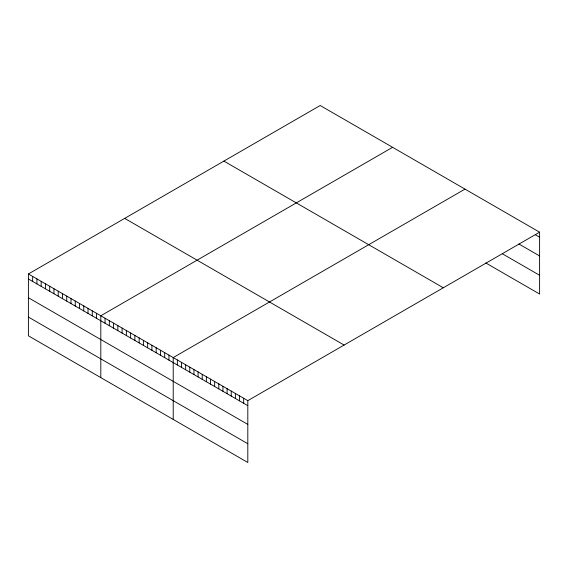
<?xml version="1.0" encoding="UTF-8"?>
<svg xmlns="http://www.w3.org/2000/svg" width="568" height="568" viewBox="0 0 568 568"><rect width="100%" height="100%" fill="white"/><g stroke="black" fill="none" stroke-linecap="round" stroke-linejoin="round"><path stroke-width="0.85" d="M539.6 232.184L247.811 400.646L247.811 462.494L28.4 335.816L28.4 273.968L320.189 105.506L539.6 232.184L539.6 294.032L485.725 262.927M392.595 147.311L100.806 315.772L100.806 377.621M465 189.109L173.212 357.577L173.212 419.425M535.454 234.804L539.6 237.197M518.875 243.984L539.6 255.948M502.297 253.74L539.6 275.274M223.899 161.099L443.31 287.777M124.69 218.375L344.101 345.053M28.4 273.968L247.811 400.646M28.4 278.98L247.811 405.659M28.4 297.738L247.811 424.41M28.4 317.065L247.811 443.736M243.665 398.253L243.665 403.266M239.519 395.86L239.519 400.873M235.379 393.468L235.379 398.48M231.233 391.075L231.233 396.088M227.086 388.682L227.086 393.695M222.947 386.29L222.947 391.302M218.801 383.897L218.801 388.91M214.654 381.504L214.654 386.517M210.508 379.112L210.508 384.124M206.369 376.719L206.369 381.731M202.222 374.326L202.222 379.339M198.076 371.933L198.076 376.946M193.936 369.541L193.936 374.553M189.79 367.148L189.79 372.161M185.644 364.755L185.644 369.768M181.497 362.363L181.497 367.375M177.358 359.97L177.358 364.983M168.952 355.114L168.952 360.126M164.692 352.657L164.692 357.67M160.432 350.2L160.432 355.213M156.172 347.737L156.172 352.749M151.919 345.28L151.919 350.293M147.659 342.824L147.659 347.836M143.399 340.36L143.399 345.372M139.139 337.903L139.139 342.916M134.879 335.447L134.879 340.452M130.619 332.983L130.619 337.995M126.359 330.526L126.359 335.539M122.099 328.07L122.099 333.075M117.839 325.606L117.839 330.619M113.586 323.149L113.586 328.162M109.326 320.693L109.326 325.698M105.066 318.229L105.066 323.242M96.546 313.316L96.546 318.321M92.286 310.852L92.286 315.865M88.026 308.396L88.026 313.408M83.766 305.939L83.766 310.944M79.513 303.475L79.513 308.488M75.253 301.019L75.253 306.031M70.993 298.562L70.993 303.568M66.733 296.098L66.733 301.111M62.473 293.642L62.473 298.654M58.213 291.178L58.213 296.191M53.953 288.721L53.953 293.734M49.693 286.265L49.693 291.277M45.44 283.801L45.44 288.814M41.18 281.345L41.18 286.357M36.92 278.888L36.92 283.901M32.66 276.424L32.66 281.437"/></g></svg>
